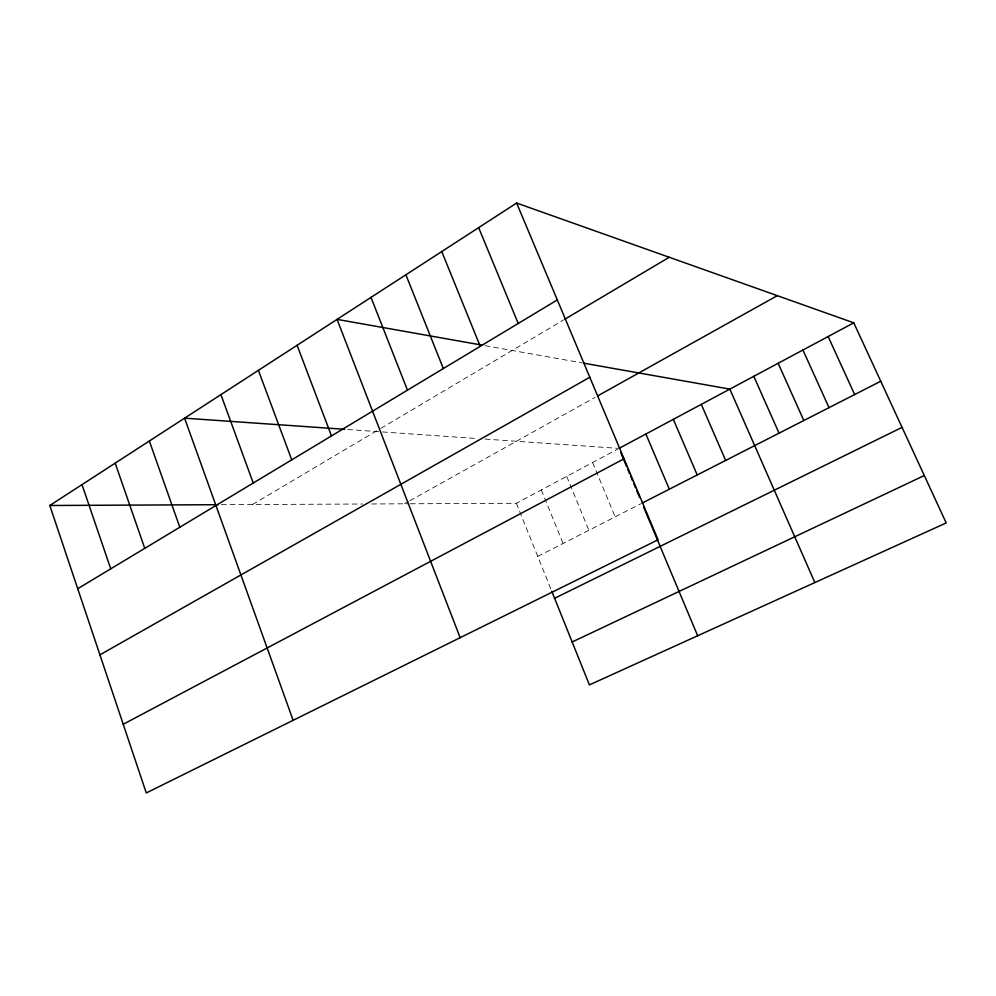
<?xml version="1.0" encoding="UTF-8"?>
<svg xmlns="http://www.w3.org/2000/svg" width="996" height="996" viewBox="0 0 996 996"><rect width="100%" height="100%" fill="white"/><g stroke="black" fill="none" stroke-linecap="round" stroke-linejoin="round"><path stroke-width="0.75" stroke-dasharray="4.98 3.74" d="M252.486 504.536L379.563 429.127M380.87 428.355L563.475 320.002M404.388 503.814L408.46 501.536M409.817 500.776L595.073 397.367M410.327 503.777L516.389 503.279L617.669 449.109M537.753 556.403L640.652 503.852M221.336 504.673L362.494 504.013M371.57 503.964L408.846 503.789M347.666 429.525L476.125 438.464M485.114 439.087L617.532 448.3M484.977 345.649L582.05 362.88M592.608 462.518L615.179 516.862M566.724 476.362L588.873 530.295M541.314 489.945L563.064 543.467M516.389 503.279L551.211 589.893"/><path stroke-width="1.49" d="M516.625 203.047L658.057 539.782L146.275 792.953L49.8 505.495L516.625 203.047L853.771 322.829L946.2 522.937L589.408 684.899L551.784 591.3M77.725 588.711L557.312 299.933M564.819 319.218L669.225 257.267M99.924 654.845L589.794 377.26M597.762 395.873L777.291 295.663M618.989 448.399L853.771 322.829M123.23 724.266L624.044 458.795M641.984 503.167L880.75 381.231M554.598 598.297L902.052 427.359M572.152 641.984L924.3 475.54M49.8 505.495L218.249 504.698M344.604 429.301L184.584 418.171L293.123 720.307M482.002 345.114L337.071 319.38L460.152 637.689M583.544 363.142L729.844 389.112L814.865 582.56M828.137 336.548L854.668 394.553M802.938 350.019L829.021 407.65M778.162 363.279L803.822 420.524M753.798 376.301L779.046 433.173M701.296 404.376L725.661 460.438M673.321 419.341L697.212 474.968M645.894 434.019L669.324 489.21M620.757 452.62L626.658 466.663M627.841 469.465L629.609 473.673M630.779 476.486L632.547 480.695M633.73 483.508L635.498 487.716M636.681 490.53L639.631 497.552M643.677 507.201L650.463 523.361M651.035 524.705L697.661 635.759M478.665 227.648L518.219 323.476M441.763 251.552L480.246 346.347M405.895 274.796L443.345 368.57M371.01 297.393L407.464 390.171M297.094 345.276L331.494 435.912M258.4 370.35L291.741 459.853M220.913 394.628L253.245 483.035M149.35 440.991L179.803 527.245M115.175 463.14L144.756 548.36M82.008 484.629L110.743 568.841"/></g></svg>
